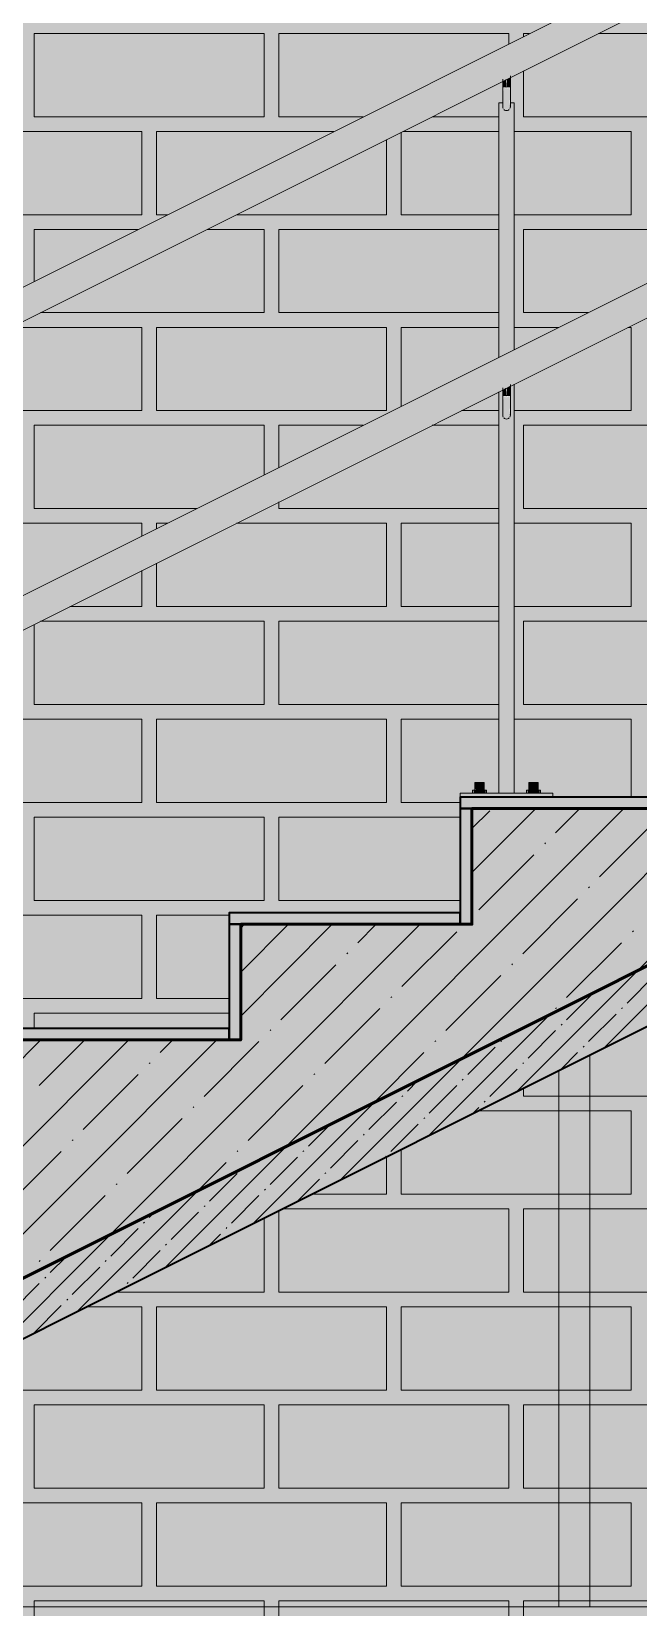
# Model space of a CAD drawing. Header units: millimetres. Extents: x -81576 to 1046824, y -248937 to 691537.
# Drawn here: x -9301 to -7725, y 625838 to 629925 of the extents above; entities that cross this region are included whole.
import ezdxf

# ---------------------------------------------------------------- set-up
doc = ezdxf.new("R2010")
doc.units = ezdxf.units.MM
doc.layers.add('PDF _Геометрия', color=7, linetype='Continuous', true_color=0x1d1d1d)
doc.layers.add('PDF _Сплошная заливка', color=7, linetype='Continuous', true_color=0xffffff)

msp = doc.modelspace()

# ---------------------------------------------------------------- hatches: boundary and pattern name
at = {"layer": 'PDF _Сплошная заливка', "true_color": 0x636466, "transparency": 33554559}
h = msp.add_hatch(color=251, dxfattribs=at)
h.paths.add_polyline_path([(-14198.8, 617839.9), (-46, 617839.9), (-46, 618839.9), (-487.7, 618839.9), (-487.7, 634793.8), (-987.7, 634793.8), (-987.7, 629959.9), (-3957.7, 629959.9), (-3957.7, 629709.9), (-4557.7, 629709.9), (-4557.7, 629409.9), (-5157.7, 629409.9), (-5157.7, 629109.9), (-5757.7, 629109.9), (-5757.7, 628809.9), (-6357.7, 628809.9), (-6357.7, 628509.9), (-6957.7, 628509.9), (-6957.7, 628209.9), (-7557.7, 628209.9), (-7557.7, 627909.9), (-8157.7, 627909.9), (-8157.7, 627609.9), (-8757.7, 627609.9), (-8757.7, 627309.9), (-9357.7, 627309.9), (-9357.7, 627009.9), (-9957.7, 627009.9), (-9957.7, 626709.9), (-10557.7, 626709.9), (-10557.7, 626409.9), (-11157.7, 626409.9), (-11157.7, 626109.9), (-11757.7, 626109.9), (-11757.7, 625579.9), (-18387.7, 625579.9), (-18387.7, 633599.9), (-11037.7, 633599.9), (-11037.7, 634234.5), (-9691.8, 634907.4), (-9784.9, 635093.8), (-9934.9, 634793.8), (-11157.7, 634793.8), (-11157.7, 634509.9), (-11757.7, 634509.9), (-11757.7, 634079.9), (-18387.7, 634079.9), (-18387.7, 634793.8), (-18887.7, 634793.8), (-18887.7, 617839.9), (-18387.7, 617839.9)], flags=0)
h.paths.add_polyline_path([(-9481.2, 618839.9), (-11037.7, 618839.9), (-11037.7, 619074.5), (-4145.8, 622979.9), (-987.7, 622979.9), (-987.7, 618839.9), (-7122.4, 618839.9)], flags=0)
h.paths.add_polyline_path([(-11757.7, 618839.9), (-18387.7, 618839.9), (-18387.7, 625099.9), (-11037.7, 625099.9), (-11037.7, 625834.5), (-3584.2, 629559.9), (-987.7, 629559.9), (-987.7, 623379.9), (-3987.7, 623379.9), (-3987.7, 623429.9), (-4557.7, 623429.9), (-4557.7, 623089.9), (-5157.7, 623089.9), (-5157.7, 622749.9), (-5757.7, 622749.9), (-5757.7, 622409.9), (-6357.7, 622409.9), (-6357.7, 622069.9), (-6957.7, 622069.9), (-6957.7, 621729.9), (-7557.7, 621729.9), (-7557.7, 621389.9), (-8157.7, 621389.9), (-8157.7, 621049.9), (-8757.7, 621049.9), (-8757.7, 620709.9), (-9357.7, 620709.9), (-9357.7, 620369.9), (-9957.7, 620369.9), (-9957.7, 620029.9), (-10557.7, 620029.9), (-10557.7, 619689.9), (-11157.7, 619689.9), (-11157.7, 619349.9), (-11757.7, 619349.9), (-11757.7, 618888.4)], flags=0)
h = msp.add_hatch(color=251, dxfattribs=at)
h.paths.add_polyline_path([(-10812.3, 619039.9), (-3987.7, 619039.9), (-3987.7, 622039.9), (-4487.7, 622039.9), (-4487.7, 622189.9), (-987.7, 622189.9), (-987.7, 622899.9), (-4000.5, 622899.9), (-10751.2, 619074.5)], flags=0)
h.paths.add_polyline_path([(-14247.7, 619039.9), (-11787.7, 619039.9), (-11787.7, 619379.9), (-11197.8, 619379.9), (-11197.8, 621115.6), (-11768, 620792.5), (-11787.7, 620827.3), (-4001.1, 625239.9), (-4260.4, 625239.9), (-4260.4, 625279.9), (-3987.7, 625279.9), (-3987.7, 629203), (-10713.8, 625839.9), (-11026.9, 625839.9), (-11037.7, 625834.5), (-11037.7, 625099.9), (-14247.7, 625099.9), (-14247.7, 620692.2)], flags=0)
h.paths.add_polyline_path([(-10597.8, 619719.9), (-10597.8, 621455.6), (-11157.8, 621138.2), (-11157.8, 619719.9), (-10812.3, 619719.9)], flags=0)
h.paths.add_polyline_path([(-10411.7, 620059.9), (-9997.8, 620059.9), (-9997.8, 621795.6), (-10557.8, 621478.2), (-10557.7, 620059.9)], flags=0)
h.paths.add_polyline_path([(-9481.2, 620399.9), (-9397.8, 620399.9), (-9397.8, 622135.6), (-9957.8, 621818.3), (-9957.7, 620399.9), (-9682.1, 620399.9)], flags=0)
h.paths.add_polyline_path([(-9357.8, 620739.9), (-8797.8, 620739.9), (-8797.8, 622475.6), (-9357.8, 622158.3), (-9357.8, 621049.9)], flags=0)
h.paths.add_polyline_path([(-8288, 621079.9), (-8197.8, 621079.9), (-8197.8, 622815.6), (-8757.8, 622498.3), (-8757.7, 621079.9)], flags=0)
h.paths.add_polyline_path([(-8157.8, 621419.9), (-7597.8, 621419.9), (-7597.8, 623155.7), (-8157.8, 622838.3), (-8157.8, 621729.9)], flags=0)
h.paths.add_polyline_path([(-7407.9, 621759.9), (-6997.8, 621759.9), (-6997.8, 623495.7), (-7557.8, 623178.3), (-7557.7, 621759.9)], flags=0)
h.paths.add_polyline_path([(-6957.7, 622099.9), (-6397.8, 622099.9), (-6397.8, 623835.7), (-6957.8, 623518.4), (-6957.8, 622099.9)], flags=0)
h.paths.add_polyline_path([(-6357.8, 622439.9), (-5797.8, 622439.9), (-5797.8, 624175.7), (-6357.8, 623858.4), (-6357.8, 622667.9)], flags=0)
h.paths.add_polyline_path([(-5197.8, 622779.9), (-5197.8, 624515.7), (-5757.8, 624198.4), (-5757.7, 622779.9)], flags=0)
h.paths.add_polyline_path([(-4597.8, 623119.9), (-4597.8, 624855.8), (-5157.8, 624538.4), (-5157.7, 623119.9), (-4617.7, 623119.9)], flags=0)
h.paths.add_polyline_path([(-4557.7, 623459.9), (-3997.8, 623459.9), (-3997.8, 625195.8), (-4557.8, 624878.4), (-4557.8, 623459.9)], flags=0)
h.paths.add_polyline_path([(-11787.7, 625579.9), (-11757.7, 625579.9), (-11757.7, 625839.9), (-11787.7, 625839.9), (-11787.7, 625599.9)], flags=0)
h.paths.add_polyline_path([(-13747.7, 625839.9), (-12757.7, 625839.9), (-12757.7, 625849.9), (-12723.3, 625849.9), (-12723.3, 625857.9), (-12719.7, 625857.9), (-12718.1, 625877.9), (-12695.7, 625877.9), (-12695, 625857.9), (-12692.1, 625857.9), (-12692.1, 625849.9), (-12657.7, 625849.9), (-12659.2, 626760.5), (-12681.8, 626762.8), (-12693.9, 626770), (-12700.7, 626777.7), (-12705.4, 626787.2), (-12706.7, 626791), (-12706.7, 626807.5), (-12707.5, 626810.6), (-12707.5, 627572.6), (-12707, 627582.5), (-12705.2, 627582.5), (-12704.6, 627585), (-12707.7, 627599.9), (-12703.4, 627617.2), (-12697.6, 627626.1), (-12689.6, 627633.1), (-12682.3, 627636.8), (-12672.5, 627639.3), (-12655.9, 627639.5), (-12621.6, 627639.8), (-12564.4, 627641.5), (-6414.6, 630716.4), (-11786.1, 633402.2), (-11786.1, 633558.6), (-11817.7, 633574.4), (-11817.7, 633599.9), (-14247.7, 633599.9), (-14247.7, 625839.9), (-14168.7, 625839.9)], flags=0)
h.paths.add_polyline_path([(-12429.7, 625839.9), (-11787.7, 625839.9), (-11787.7, 626149.9), (-11753.3, 626149.9), (-11753.3, 626157.9), (-11749.7, 626157.9), (-11748.1, 626177.9), (-11725.7, 626177.9), (-11725, 626157.9), (-11722.1, 626157.9), (-11722.1, 626149.9), (-11687.7, 626149.9), (-11687.7, 627190.4), (-12553.5, 626759.9), (-12617.7, 626759.9), (-12617.7, 625849.9), (-12583.3, 625849.9), (-12583.3, 625857.9), (-12579.7, 625857.9), (-12578.1, 625877.9), (-12555.7, 625877.9), (-12555, 625857.9), (-12552.1, 625857.9), (-12552.1, 625849.9), (-12517.7, 625849.9), (-12517.7, 625839.9)], flags=0)
h.paths.add_polyline_path([(-11547.7, 626139.9), (-11187.7, 626139.9), (-11187.7, 626439.9), (-10587.7, 626439.9), (-10587.7, 626739.9), (-9987.7, 626739.9), (-9987.7, 627049.9), (-9953.3, 627049.9), (-9953.3, 627057.9), (-9949.7, 627057.9), (-9948.1, 627077.9), (-9925.7, 627077.9), (-9925, 627057.9), (-9922.1, 627057.9), (-9922.1, 627049.9), (-9887.7, 627049.9), (-9887.7, 628090.4), (-11647.7, 627210.4), (-11647.7, 626149.9), (-11613.3, 626149.9), (-11613.3, 626157.9), (-11609.7, 626157.9), (-11607.7, 626177.9), (-11585.7, 626177.9), (-11585, 626157.9), (-11582.1, 626157.9), (-11582.1, 626149.9), (-11547.7, 626149.9)], flags=0)
h.paths.add_polyline_path([(-12567.7, 626838.5), (-12566.4, 626840.5), (-11687.7, 627279.9), (-11687.7, 627939.9), (-11675.7, 627941.4), (-11677.5, 627960.8), (-11676.1, 627972.5), (-11676.6, 627979.9), (-11677.3, 627979.9), (-11677.5, 627995.5), (-12553.5, 627559.9), (-12627.8, 627559.9), (-12627.7, 627489.9), (-12617.7, 627489.9), (-12617.7, 626839.8), (-12577.1, 626838.5)], flags=0)
h.paths.add_polyline_path([(-9387.7, 627039.9), (-9387.7, 627339.9), (-8787.7, 627339.9), (-8787.7, 627639.9), (-8187.7, 627639.9), (-8187.7, 627949.9), (-8153.3, 627949.9), (-8153.3, 627957.9), (-8149.7, 627957.9), (-8148.1, 627977.9), (-8125.7, 627977.9), (-8125, 627957.9), (-8122.1, 627957.9), (-8122.1, 627949.9), (-8087.7, 627949.9), (-8087.7, 628990.4), (-9847.7, 628110.4), (-9847.7, 627049.9), (-9813.3, 627049.9), (-9813.3, 627057.9), (-9809.7, 627057.9), (-9808.1, 627077.9), (-9785.7, 627077.9), (-9785, 627057.9), (-9782.1, 627057.9), (-9782.1, 627049.9), (-9747.7, 627049.9), (-9747.7, 627039.9), (-9481.2, 627039.9)], flags=0)
h.paths.add_polyline_path([(-11647.7, 627299.9), (-9887.7, 628179.9), (-9887.7, 628839.9), (-9875.7, 628841.4), (-9877.5, 628860.8), (-9876.1, 628872.5), (-9876.6, 628879.9), (-9877.3, 628879.9), (-9877.5, 628895.5), (-11658, 628005.3), (-11659, 627979.9), (-11660.6, 627979.9), (-11658, 627953.5), (-11657.7, 627939.9), (-11647.7, 627939.9), (-11647.7, 627409.9)], flags=0)
h.paths.add_polyline_path([(-7712.1, 627939.9), (-7587.7, 627939.9), (-7587.7, 628239.9), (-6987.7, 628239.9), (-6987.7, 628539.9), (-6387.7, 628539.9), (-6387.7, 628849.9), (-6353.3, 628849.9), (-6353.3, 628857.9), (-6349.7, 628857.9), (-6348.1, 628877.9), (-6325.7, 628877.9), (-6325, 628857.9), (-6322.1, 628857.9), (-6322.1, 628849.9), (-6287.7, 628849.9), (-6287.7, 629890.4), (-8047.7, 629010.4), (-8047.7, 627949.9), (-8013.3, 627949.9), (-8013.3, 627957.9), (-8009.7, 627957.9), (-8008.1, 627977.9), (-7985.7, 627977.9), (-7985, 627957.9), (-7982.1, 627957.9), (-7982.1, 627949.9), (-7947.7, 627949.9), (-7947.7, 627939.9)], flags=0)
h.paths.add_polyline_path([(-11667.7, 627975.1), (-11665.1, 627979.9), (-11670.7, 627978), (-11670.1, 627977.4)], flags=0)
h.paths.add_polyline_path([(-9847.7, 628199.9), (-8087.7, 629079.9), (-8087.7, 629739.9), (-8075.7, 629741.4), (-8077.5, 629760.8), (-8076.1, 629772.5), (-8076.6, 629779.9), (-8077.3, 629779.9), (-8077.5, 629795.5), (-9858, 628905.3), (-9859, 628879.9), (-9860.6, 628879.9), (-9858, 628853.5), (-9857.7, 628839.9), (-9847.7, 628839.9), (-9847.7, 628235.1)], flags=0)
h.paths.add_polyline_path([(-5787.7, 628839.9), (-5787.7, 629139.9), (-5187.7, 629139.9), (-5187.7, 629439.9), (-4587.7, 629439.9), (-4587.7, 629749.9), (-4553.3, 629749.9), (-4553.3, 629757.9), (-4549.7, 629757.9), (-4548.1, 629777.9), (-4540.8, 629779.5), (-5525.2, 630271.7), (-6247.7, 629910.4), (-6247.7, 628849.9), (-6213.3, 628849.9), (-6213.3, 628857.9), (-6209.7, 628857.9), (-6208.1, 628877.9), (-6185.7, 628877.9), (-6185, 628857.9), (-6182.1, 628857.9), (-6182.1, 628849.9), (-6147.7, 628849.9), (-6147.7, 628839.9), (-5943, 628839.9)], flags=0)
h.paths.add_polyline_path([(-9867.7, 628875.1), (-9865.1, 628879.9), (-9872.7, 628879.9), (-9870.1, 628877.4)], flags=0)
h.paths.add_polyline_path([(-8047.7, 629099.9), (-6287.7, 629979.9), (-6287.7, 630639.9), (-6275.8, 630642), (-6277.5, 630647.9), (-6325.2, 630671.7), (-8058, 629805.3), (-8059, 629779.9), (-8060.6, 629779.9), (-8058, 629753.5), (-8057.7, 629739.9), (-8047.7, 629739.9), (-8047.7, 629610.5)], flags=0)
h.paths.add_polyline_path([(-4321.3, 629739.9), (-4226.1, 629739.9), (-4226.1, 629788.2), (-4386.1, 629868), (-4385, 629757.9), (-4382.1, 629757.9), (-4382.1, 629749.9), (-4347.7, 629748), (-4347.7, 629739.9)], flags=0)
h.paths.add_polyline_path([(-4522.1, 629749.9), (-4487.7, 629749.9), (-4487.7, 629753), (-4525.7, 629772), (-4525, 629757.9), (-4522.1, 629757.9)], flags=0)
h.paths.add_polyline_path([(-4426.1, 629766.9), (-4426.1, 629888), (-4447.7, 629898.7), (-4447.7, 629777.7)], flags=0)
h.paths.add_polyline_path([(-8067.7, 629775.1), (-8065.1, 629779.9), (-8072.7, 629779.9), (-8070.1, 629777.4)], flags=0)
h.paths.add_polyline_path([(-4487.7, 629797.7), (-4487.7, 629918.7), (-4586.1, 629967.8), (-4586.1, 629846.9), (-4528.2, 629818)], flags=0)
h.paths.add_polyline_path([(-4626.1, 629866.9), (-4626.1, 629987.7), (-4786.1, 630067.5), (-4786.1, 629946.9), (-4663.4, 629885.6)], flags=0)
h.paths.add_polyline_path([(-4826.1, 629966.9), (-4826.1, 630087.5), (-4986.1, 630167.3), (-4986.1, 630046.9)], flags=0)
h.paths.add_polyline_path([(-6247.7, 629999.9), (-5614.6, 630316.4), (-6247.7, 630633), (-6247.7, 630023.1)], flags=0)
h.paths.add_polyline_path([(-5026.1, 630066.9), (-5026.1, 630187.2), (-5186.1, 630267), (-5186.1, 630146.9), (-5128.2, 630118)], flags=0)
h.paths.add_polyline_path([(-5226.1, 630166.9), (-5226.1, 630287), (-5360.5, 630354), (-5386.1, 630341.2), (-5386.1, 630246.9), (-5353.3, 630230.5)], flags=0)
h.paths.add_polyline_path([(-5426.1, 630266.9), (-5427, 630320.8), (-5480.5, 630294.1)], flags=0)
h.paths.add_polyline_path([(-5569.9, 630338.8), (-5450.1, 630398.7), (-5586.1, 630466.5), (-5586.1, 630346.9)], flags=0)
h.paths.add_polyline_path([(-5626.1, 630366.9), (-5626.1, 630486.5), (-5786.1, 630566.3), (-5786.1, 630446.9), (-5648.1, 630377.9)], flags=0)
h.paths.add_polyline_path([(-5826.1, 630466.9), (-5826.1, 630586.2), (-5986.1, 630666), (-5986.1, 630546.9), (-5943, 630525.3)], flags=0)
h.paths.add_polyline_path([(-6026.1, 630566.9), (-6026.1, 630686), (-6038.6, 630692.2), (-6186.1, 630692.2), (-6186.1, 630646.9)], flags=0)
h.paths.add_polyline_path([(-6226.1, 630666.9), (-6226.1, 630721.2), (-6258, 630705.3), (-6258, 630682.8), (-6237.9, 630672.8)], flags=0)
h.paths.add_polyline_path([(-6277.3, 630692.5), (-6277.3, 630695.6), (-6280.5, 630694.1)], flags=0)
h.paths.add_polyline_path([(-6369.9, 630738.8), (-6251.1, 630798.2), (-6386.1, 630865.5), (-6385.3, 630746.5)], flags=0)
h.paths.add_polyline_path([(-6426.1, 630766.9), (-6426.1, 630885.4), (-6586.1, 630965.2), (-6586.1, 630846.9), (-6532.7, 630820.2)], flags=0)
h.paths.add_polyline_path([(-6626.1, 630866.9), (-6626.1, 630985.2), (-6786.1, 631065), (-6786.1, 630946.9)], flags=0)
h.paths.add_polyline_path([(-6826.1, 630966.9), (-6826.1, 631084.9), (-6986.1, 631164.7), (-6986.1, 631046.9), (-6928.2, 631018)], flags=0)
h.paths.add_polyline_path([(-7026.1, 631066.9), (-7026.1, 631184.7), (-7186.1, 631264.5), (-7186.1, 631146.9), (-7122.4, 631115)], flags=0)
h.paths.add_polyline_path([(-7226.1, 631166.9), (-7226.1, 631284.4), (-7386.1, 631364.2), (-7386.1, 631246.9)], flags=0)
h.paths.add_polyline_path([(-7426.1, 631266.9), (-7426.1, 631384.2), (-7586.1, 631464), (-7586.1, 631346.9), (-7563.1, 631335.4)], flags=0)
h.paths.add_polyline_path([(-7626.1, 631366.9), (-7626.1, 631483.9), (-7786.1, 631563.7), (-7786.1, 631446.9), (-7712.1, 631409.9)], flags=0)
h.paths.add_polyline_path([(-7826.1, 631466.9), (-7826.1, 631583.7), (-7843.2, 631592.2), (-7986.1, 631592.2), (-7986.1, 631546.9), (-7964.3, 631536)], flags=0)
h.paths.add_polyline_path([(-8026.1, 631566.9), (-8026.1, 631683.4), (-8186.1, 631763.2), (-8186.1, 631646.9), (-8076.7, 631592.2)], flags=0)
h.paths.add_polyline_path([(-8226.1, 631666.9), (-8226.1, 631783.2), (-8386.1, 631863), (-8386.1, 631746.9), (-8301.8, 631704.7)], flags=0)
h.paths.add_polyline_path([(-8426.1, 631766.9), (-8426.1, 631882.9), (-8586.1, 631962.7), (-8586.1, 631846.9)], flags=0)
h.paths.add_polyline_path([(-8626.1, 631866.9), (-8626.1, 631982.6), (-8786.1, 632062.4), (-8786.1, 631946.9), (-8728.2, 631918)], flags=0)
h.paths.add_polyline_path([(-8826.1, 631966.9), (-8826.1, 632082.4), (-8986.1, 632162.2), (-8986.1, 632046.9)], flags=0)
h.paths.add_polyline_path([(-9026.1, 632066.9), (-9026.1, 632182.1), (-9186.1, 632261.9), (-9186.1, 632146.9)], flags=0)
h.paths.add_polyline_path([(-9226.1, 632166.9), (-9226.1, 632281.9), (-9386.1, 632361.7), (-9386.1, 632246.9), (-9363.1, 632235.4)], flags=0)
h.paths.add_polyline_path([(-9426.1, 632266.9), (-9426.1, 632381.6), (-9586.1, 632461.4), (-9586.1, 632346.9), (-9481.2, 632294.4)], flags=0)
h.paths.add_polyline_path([(-9626.1, 632366.9), (-9626.1, 632481.4), (-9647.8, 632492.2), (-9786.1, 632492.2), (-9786.1, 632446.9), (-9776.1, 632441.9)], flags=0)
h.paths.add_polyline_path([(-9826.1, 632466.9), (-9826.1, 632581.1), (-9986.1, 632660.9), (-9986.1, 632546.9), (-9876.7, 632492.2)], flags=0)
h.paths.add_polyline_path([(-10026.1, 632566.9), (-10026.1, 632680.9), (-10186.1, 632760.7), (-10186.1, 632646.9), (-10070.9, 632589.3)], flags=0)
h.paths.add_polyline_path([(-10226.1, 632666.9), (-10226.1, 632780.6), (-10386.1, 632860.4), (-10386.1, 632746.9)], flags=0)
h.paths.add_polyline_path([(-10426.1, 632766.9), (-10426.1, 632880.4), (-10586.1, 632960.1), (-10585.4, 632846.5), (-10528.2, 632818)], flags=0)
h.paths.add_polyline_path([(-10626.1, 632866.9), (-10626.1, 632980.1), (-10786.1, 633059.9), (-10786.1, 632946.9), (-10660.6, 632884.1)], flags=0)
h.paths.add_polyline_path([(-10826.1, 632966.9), (-10826.1, 633079.8), (-10986.1, 633159.6), (-10986.1, 633046.9)], flags=0)
h.paths.add_polyline_path([(-11026.1, 633066.9), (-11026.1, 633179.6), (-11186.1, 633259.4), (-11186.1, 633146.9), (-11163.1, 633135.4)], flags=0)
h.paths.add_polyline_path([(-11226.1, 633166.9), (-11226.1, 633279.3), (-11386.1, 633359.1), (-11386.1, 633246.9), (-11250.3, 633179)], flags=0)
h.paths.add_polyline_path([(-11426.1, 633266.9), (-11426.1, 633379.1), (-11586.1, 633458.9), (-11586.1, 633346.9)], flags=0)
h.paths.add_polyline_path([(-11626.1, 633366.9), (-11626.1, 633472.2), (-11746.1, 633472.2), (-11746.1, 633426.9)], flags=0)
for points in [[(-12548.8, 627559.9), (-3949, 631860.9), (-3967.7, 631939.9), (-12567.4, 627638.5), (-12549.1, 627561.3)], [(-12548.8, 626759.9), (-3949, 631060.9), (-3967.7, 631139.9), (-12567.4, 626838.5), (-12549.1, 626761.3)], [(-8058, 629779.9), (-8059, 629805.4), (-8067.7, 629801), (-8067.7, 629779.9), (-8058.8, 629779.9)], [(-8067.7, 629722.4), (-8067.7, 629775.1), (-8074.8, 629779.9), (-8077.4, 629753.5), (-8076.9, 629733.4), (-8076.6, 629726.4), (-8074.6, 629722.8), (-8071.6, 629722.7)], [(-8067.7, 629722.4), (-8060.6, 629722.8), (-8057.9, 629730.9), (-8057.9, 629739.9), (-8059.1, 629738.8), (-8060, 629739.9), (-8057.9, 629758.9), (-8059, 629771), (-8062.7, 629779.9), (-8067.7, 629775.1), (-8067.7, 629725)], [(-10807.7, 625839.9), (-10713.8, 625839.9), (-3957.7, 629218), (-3957.7, 629374.5), (-11026.9, 625839.9)], [(-8077.3, 628979.9), (-8067.7, 628979.9), (-8069.5, 629000.9), (-8077.3, 628995.6), (-8077.3, 628991.6)], [(-8058, 628979.9), (-8059, 629005.4), (-8067.7, 629001), (-8067.7, 628979.9), (-8058.8, 628979.9)], [(-8067.7, 628922.5), (-8067.7, 628975.1), (-8074.8, 628979.9), (-8077.4, 628953.5), (-8076.9, 628933.4), (-8076.6, 628926.4), (-8074.2, 628922.8)], [(-8067.7, 628922.5), (-8060.6, 628922.8), (-8057.9, 628930.9), (-8057.9, 628939.7), (-8059.1, 628938.8), (-8060, 628939.9), (-8057.9, 628958.9), (-8059, 628971), (-8062.7, 628979.9), (-8067.7, 628975.1), (-8067.7, 628922.8)], [(-8131.7, 627957.9), (-8125.7, 627957.9), (-8127.3, 627977.9), (-8149.7, 627977.9), (-8148.1, 627957.9), (-8131.9, 627957.9)], [(-7991.7, 627957.9), (-7985.7, 627957.9), (-7987.3, 627977.9), (-8009.7, 627977.9), (-8008.1, 627957.9), (-7991.9, 627957.9)], [(-8081.7, 627939.9), (-7947.7, 627939.9), (-7947.7, 627949.9), (-8187.7, 627949.9), (-8187.7, 627939.9), (-8087.7, 627939.9)], [(-8047.7, 627909.9), (-7587.7, 627909.9), (-7587.7, 627939.9), (-8187.7, 627939.9), (-8187.7, 627909.9), (-8053.7, 627909.9)], [(-8138.1, 627949.9), (-8122.1, 627949.9), (-8122.1, 627957.9), (-8153.3, 627957.9), (-8153.3, 627949.9), (-8140.8, 627949.9)], [(-8000.8, 627949.9), (-7982.1, 627949.9), (-7982.1, 627957.9), (-8013.3, 627957.9), (-8013.3, 627949.9), (-8001.1, 627949.9)], [(-8187.7, 627609.9), (-8157.7, 627609.9), (-8157.7, 627909.9), (-8187.7, 627909.9), (-8187.7, 627648.1)], [(-8279.7, 627609.9), (-8187.7, 627609.9), (-8187.7, 627639.9), (-8787.7, 627639.9), (-8787.7, 627609.9), (-8301.8, 627609.9)], [(-8787.7, 627309.9), (-8787.7, 627339.9), (-9387.7, 627339.9), (-9387.7, 627309.9), (-9001.6, 627309.9)]]:
    msp.add_hatch(color=251, dxfattribs=at).paths.add_polyline_path(points)
h = msp.add_hatch(color=251, dxfattribs=at)
h.paths.add_polyline_path([(-8047.7, 627949.9), (-8048.8, 629009.9), (-8058, 629005.3), (-8059, 628979.9), (-8060.6, 628979.9), (-8058, 628953.5), (-8058.4, 628933.4), (-8058.8, 628926.4), (-8061.2, 628922.8), (-8074.8, 628922.8), (-8077.5, 628930.9), (-8077.5, 628939.7), (-8076.2, 628938.8), (-8075.7, 628941.4), (-8077.5, 628960.8), (-8076.1, 628972.5), (-8076.6, 628979.9), (-8077.3, 628979.9), (-8077.3, 628995.6), (-8087.7, 628990.4), (-8087.7, 627949.9), (-8080.7, 627949.9)], flags=0)
h.paths.add_polyline_path([(-8067.7, 628975.1), (-8065.1, 628979.9), (-8072.7, 628979.9), (-8070.1, 628977.4)], flags=0)
h.paths.add_polyline_path([(-8087.7, 629079.9), (-8047.7, 629099.9), (-8047.7, 629739.9), (-8057.9, 629739.7), (-8060.8, 629722.8), (-8074.8, 629722.8), (-8077.5, 629730.9), (-8077.5, 629739.9), (-8087.7, 629739.9), (-8087.7, 629610.5)], flags=0)

# ---------------------------------------------------------------- linework, layer by layer
at = {"layer": 'PDF _Геометрия', "color": 7, "lineweight": 9}
for points in [[(-3967.7, 631939.9), (-12567.7, 627639.9)], [(-12548.8, 627559.9), (-3948.8, 631859.9)], [(-3967.7, 631139.9), (-12567.7, 626839.9)], [(-12548.8, 626759.9), (-3948.8, 631059.9)], [(-8077.7, 629801.2), (-8077.7, 629779.9), (-8077.7, 629777.9), (-8077.7, 629775.9), (-8077.7, 629773.9), (-8077.7, 629771.9), (-8077.7, 629770), (-8077.7, 629768), (-8077.7, 629766.1), (-8077.7, 629764.2), (-8077.7, 629762.3), (-8077.7, 629760.4), (-8077.7, 629758.6), (-8077.7, 629756.8), (-8077.7, 629755), (-8077.7, 629753.3), (-8077.7, 629751.7), (-8077.7, 629750), (-8077.7, 629748.5), (-8077.7, 629746.9), (-8077.7, 629745.4), (-8077.7, 629744), (-8077.7, 629742.7), (-8077.7, 629741.4), (-8077.7, 629740.1), (-8077.7, 629738.9), (-8077.7, 629737.8), (-8077.7, 629736.8), (-8077.7, 629735.8), (-8077.7, 629734.9), (-8077.7, 629734.1), (-8077.7, 629733.3), (-8077.7, 629732.6), (-8077.7, 629732), (-8077.7, 629731.5), (-8077.7, 629731), (-8077.7, 629730.6), (-8077.7, 629730.3), (-8077.7, 629730.1), (-8077.7, 629730), (-8077.7, 629729.9)], [(-8057.7, 629729.9), (-8057.7, 629729.9), (-8057.7, 629730.1), (-8057.7, 629730.2), (-8057.7, 629730.5), (-8057.7, 629730.9), (-8057.7, 629731.3), (-8057.7, 629731.8), (-8057.7, 629732.4), (-8057.7, 629733.1), (-8057.7, 629733.8), (-8057.7, 629734.7), (-8057.7, 629735.5), (-8057.7, 629736.5), (-8057.7, 629737.5), (-8057.7, 629738.6), (-8057.7, 629739.8), (-8057.7, 629741), (-8057.7, 629742.3), (-8057.7, 629743.6), (-8057.7, 629745.1), (-8057.7, 629746.5), (-8057.7, 629748), (-8057.7, 629749.6), (-8057.7, 629751.2), (-8057.7, 629752.9), (-8057.7, 629754.6), (-8057.7, 629756.3), (-8057.7, 629758.1), (-8057.7, 629759.9), (-8057.7, 629761.8), (-8057.7, 629763.7), (-8057.7, 629765.6), (-8057.7, 629767.5), (-8057.7, 629769.4), (-8057.7, 629771.4), (-8057.7, 629773.4), (-8057.7, 629775.4), (-8057.7, 629777.4), (-8057.7, 629779.4), (-8057.7, 629779.9), (-8057.7, 629809.9)], [(-8076.3, 629724.9), (-8077.3, 629727.3), (-8077.7, 629729.9), (-8077.3, 629732.5)], [(-8060.6, 629722.8), (-8062.7, 629721.2), (-8065.1, 629720.2), (-8067.7, 629719.9), (-8070.3, 629720.2), (-8072.7, 629721.2), (-8074.8, 629722.8)], [(-8058, 629732.5), (-8057.7, 629729.9), (-8058, 629727.3), (-8059, 629724.9)], [(-8057.9, 629739.9), (-8047.7, 629739.9), (-8057.9, 629739.9)], [(-8057.9, 629739.9), (-8053.7, 629739.9), (-8057.9, 629739.9)], [(-8047.7, 627949.9), (-8047.7, 629010.4), (-8047.7, 627949.9), (-8087.7, 627949.9), (-8087.7, 628990.4), (-8087.7, 627949.9)], [(-8077.7, 629001.2), (-8077.7, 628979.9), (-8077.7, 628977.9), (-8077.7, 628975.9), (-8077.7, 628973.9), (-8077.7, 628971.9), (-8077.7, 628970), (-8077.7, 628968), (-8077.7, 628966.1), (-8077.7, 628964.2), (-8077.7, 628962.3), (-8077.7, 628960.4), (-8077.7, 628958.6), (-8077.7, 628956.8), (-8077.7, 628955), (-8077.7, 628953.3), (-8077.7, 628951.7), (-8077.7, 628950), (-8077.7, 628948.5), (-8077.7, 628946.9), (-8077.7, 628945.4), (-8077.7, 628944), (-8077.7, 628942.7), (-8077.7, 628941.4), (-8077.7, 628940.1), (-8077.7, 628938.9), (-8077.7, 628937.8), (-8077.7, 628936.8), (-8077.7, 628935.8), (-8077.7, 628934.9), (-8077.7, 628934.1), (-8077.7, 628933.3), (-8077.7, 628932.6), (-8077.7, 628932), (-8077.7, 628931.5), (-8077.7, 628931), (-8077.7, 628930.6), (-8077.7, 628930.3), (-8077.7, 628930.1), (-8077.7, 628930), (-8077.7, 628929.9)], [(-8057.7, 628929.9), (-8057.7, 628929.9), (-8057.7, 628930.1), (-8057.7, 628930.3), (-8057.7, 628930.5), (-8057.7, 628930.9), (-8057.7, 628931.3), (-8057.7, 628931.8), (-8057.7, 628932.4), (-8057.7, 628933.1), (-8057.7, 628933.8), (-8057.7, 628934.7), (-8057.7, 628935.5), (-8057.7, 628936.5), (-8057.7, 628937.5), (-8057.7, 628938.6), (-8057.7, 628939.8), (-8057.7, 628941), (-8057.7, 628942.3), (-8057.7, 628943.6), (-8057.7, 628945.1), (-8057.7, 628946.5), (-8057.7, 628948), (-8057.7, 628949.6), (-8057.7, 628951.2), (-8057.7, 628952.9), (-8057.7, 628954.6), (-8057.7, 628956.3), (-8057.7, 628958.1), (-8057.7, 628959.9), (-8057.7, 628961.8), (-8057.7, 628963.6), (-8057.7, 628965.6), (-8057.7, 628967.5), (-8057.7, 628969.4), (-8057.7, 628971.4), (-8057.7, 628973.4), (-8057.7, 628975.4), (-8057.7, 628977.4), (-8057.7, 628979.4), (-8057.7, 628979.9), (-8057.7, 629009.9)], [(-8076.3, 628924.9), (-8077.3, 628927.3), (-8077.7, 628929.9), (-8077.3, 628932.5)], [(-8060.7, 628922.8), (-8062.7, 628921.2), (-8065.1, 628920.2), (-8067.7, 628919.9), (-8070.3, 628920.2), (-8072.7, 628921.2), (-8074.7, 628922.8)], [(-8058, 628932.5), (-8057.7, 628929.9), (-8058, 628927.3), (-8059, 628924.9)], [(-8125.7, 627957.9), (-8125.7, 627977.9), (-8126.1, 627977.9), (-8127.3, 627977.9), (-8129.2, 627977.9), (-8131.7, 627977.9), (-8134.6, 627977.9), (-8137.7, 627977.9), (-8140.8, 627977.9), (-8143.7, 627977.9), (-8146.2, 627977.9), (-8148.1, 627977.9), (-8149.3, 627977.9), (-8149.7, 627977.9), (-8149.7, 627957.9)], [(-8129.2, 627977.9), (-8131.7, 627977.9), (-8134.6, 627977.9), (-8137.7, 627977.9), (-8140.8, 627977.9), (-8143.7, 627977.9), (-8146.2, 627977.9)], [(-7985.7, 627957.9), (-7985.7, 627977.9), (-7986.1, 627977.9), (-7987.3, 627977.9), (-7989.2, 627977.9), (-7991.7, 627977.9), (-7994.6, 627977.9), (-7997.7, 627977.9), (-8000.8, 627977.9), (-8003.7, 627977.9), (-8006.2, 627977.9), (-8008.1, 627977.9), (-8009.3, 627977.9), (-8009.7, 627977.9), (-8009.7, 627957.9)], [(-7989.2, 627977.9), (-7991.7, 627977.9), (-7994.6, 627977.9), (-7997.7, 627977.9), (-8000.8, 627977.9), (-8003.7, 627977.9), (-8006.2, 627977.9)], [(-8154.4, 627949.9), (-8187.7, 627949.9), (-7947.7, 627949.9), (-7982.1, 627949.9), (-7985, 627949.9), (-7988.7, 627949.9), (-7993, 627949.9), (-7997.7, 627949.9), (-8002.3, 627949.9), (-8006.7, 627949.9)], [(-8187.7, 627939.9), (-8187.7, 627949.9), (-8187.7, 627939.9)], [(-8187.7, 627939.9), (-7947.7, 627939.9)], [(-8155.7, 627957.9), (-8155.7, 627949.9)], [(-8150.4, 627957.9), (-8153.3, 627957.9), (-8155.1, 627957.9), (-8155.7, 627957.9), (-8155.1, 627957.9), (-8153.3, 627957.9), (-8150.4, 627957.9), (-8146.7, 627957.9), (-8142.3, 627957.9), (-8137.7, 627957.9), (-8133, 627957.9), (-8128.7, 627957.9), (-8125, 627957.9), (-8122.1, 627957.9), (-8120.3, 627957.9), (-8119.7, 627957.9)], [(-8122.1, 627949.9), (-8125, 627949.9), (-8128.7, 627949.9), (-8133, 627949.9), (-8137.7, 627949.9), (-8142.3, 627949.9), (-8146.7, 627949.9), (-8150.4, 627949.9), (-8153.3, 627949.9)], [(-8119.7, 627949.9), (-8119.7, 627957.9), (-8120.3, 627957.9), (-8122.1, 627957.9), (-8125, 627957.9)], [(-8015.7, 627957.9), (-8015.7, 627949.9)], [(-8010.4, 627957.9), (-8013.3, 627957.9), (-8015.1, 627957.9), (-8015.7, 627957.9), (-8015.1, 627957.9), (-8013.3, 627957.9), (-8010.4, 627957.9), (-8006.7, 627957.9), (-8002.3, 627957.9), (-7997.7, 627957.9), (-7993, 627957.9), (-7988.7, 627957.9), (-7985, 627957.9), (-7982.1, 627957.9), (-7980.3, 627957.9), (-7979.7, 627957.9)], [(-8007, 627949.9), (-8010.4, 627949.9), (-8013.3, 627949.9)], [(-7979.7, 627949.9), (-7979.7, 627957.9), (-7980.3, 627957.9), (-7982.1, 627957.9), (-7985, 627957.9)], [(-7947.7, 627939.9), (-7947.7, 627949.9), (-7947.7, 627939.9)], [(-7851.7, 625839.9), (-7851.7, 627271), (-7851.7, 625839.9)], [(-7851.7, 625839.9), (-7851.7, 627271), (-7851.7, 625839.9)], [(-11026.9, 625839.9), (-7587.7, 625839.9), (-7851.7, 625839.9), (-7931.7, 625839.9), (-7931.7, 627231), (-7931.7, 625839.9), (-10713.8, 625839.9)]]:
    msp.add_lwpolyline(points, dxfattribs=at)
at = {"layer": 'PDF _Геометрия', "color": 9, "lineweight": 9, "true_color": 0xcacaca}
for points in [[(-8696.6, 629919.8), (-9293.5, 629919.8), (-9293.5, 629703.9), (-8696.6, 629703.9)], [(-9014.1, 629665.8), (-9611, 629665.8), (-9611, 629449.9), (-9014.1, 629449.9)], [(-8379.1, 629157.8), (-8976, 629157.8), (-8976, 628941.9), (-8379.1, 628941.9)], [(-7426.6, 628903.8), (-8023.5, 628903.8), (-8023.5, 628687.9), (-7426.6, 628687.9)], [(-9014.1, 628141.8), (-9611, 628141.8), (-9611, 627925.9), (-9014.1, 627925.9)], [(-8379.1, 628141.8), (-8976, 628141.8), (-8976, 627925.9), (-8379.1, 627925.9)], [(-8696.6, 627887.8), (-9293.5, 627887.8), (-9293.5, 627671.9), (-8696.6, 627671.9)], [(-9014.1, 627633.8), (-9611, 627633.8), (-9611, 627417.9), (-9014.1, 627417.9)], [(-7426.6, 626871.8), (-8023.5, 626871.8), (-8023.5, 626655.9), (-7426.6, 626655.9)], [(-8379.1, 626617.8), (-8976, 626617.8), (-8976, 626401.9), (-8379.1, 626401.9)], [(-7744.1, 626617.8), (-8341, 626617.8), (-8341, 626401.9), (-7744.1, 626401.9)], [(-8696.6, 626363.8), (-9293.5, 626363.8), (-9293.5, 626147.9), (-8696.6, 626147.9)], [(-8061.6, 626363.8), (-8658.5, 626363.8), (-8658.5, 626147.9), (-8061.6, 626147.9)], [(-7426.6, 626363.8), (-8023.5, 626363.8), (-8023.5, 626147.9), (-7426.6, 626147.9)], [(-9014.1, 626109.8), (-9611, 626109.8), (-9611, 625893.9), (-9014.1, 625893.9)], [(-8379.1, 626109.8), (-8976, 626109.8), (-8976, 625893.9), (-8379.1, 625893.9)], [(-7744.1, 626109.8), (-8341, 626109.8), (-8341, 625893.9), (-7744.1, 625893.9)], [(-8696.6, 625855.8), (-9293.5, 625855.8), (-9293.5, 625639.9), (-8696.6, 625639.9)], [(-8061.6, 625855.8), (-8658.5, 625855.8), (-8658.5, 625639.9), (-8061.6, 625639.9)], [(-7426.6, 625855.8), (-8023.5, 625855.8), (-8023.5, 625639.9), (-7426.6, 625639.9)]]:
    msp.add_lwpolyline(points, close=True, dxfattribs=at)
for points in [[(-8061.6, 629893), (-8061.6, 629919.8), (-8658.5, 629919.8), (-8658.5, 629703.9), (-8439.7, 629703.9)], [(-8023.5, 629822.6), (-8023.5, 629703.9), (-7426.6, 629703.9), (-7426.6, 629919.8), (-7829, 629919.8)], [(-8023.5, 629912), (-8023.5, 629919.8), (-8007.9, 629919.8)], [(-8260.8, 629703.9), (-8087.7, 629703.9)], [(-8515.9, 629665.8), (-8976, 629665.8), (-8976, 629449.9), (-8947.7, 629449.9)], [(-8768.8, 629449.9), (-8379.1, 629449.9), (-8379.1, 629644.8)], [(-8341, 629663.8), (-8341, 629449.9), (-8087.7, 629449.9)], [(-8337, 629665.8), (-8087.7, 629665.8)], [(-8047.7, 629449.9), (-7744.1, 629449.9), (-7744.1, 629665.8), (-8047.7, 629665.8)], [(-9293.5, 629277), (-9293.5, 629411.8), (-9023.9, 629411.8)], [(-9276.8, 629195.9), (-8696.6, 629195.9), (-8696.6, 629411.8), (-8845, 629411.8)], [(-8087.7, 629411.8), (-8658.5, 629411.8), (-8658.5, 629195.9), (-8087.7, 629195.9)], [(-7426.6, 629411.8), (-8023.5, 629411.8), (-8023.5, 629195.9), (-7855.7, 629195.9)], [(-9611, 629029.2), (-9611, 628941.9), (-9014.1, 628941.9), (-9014.1, 629157.8), (-9353, 629157.8)], [(-8341, 628953.3), (-8341, 629157.8), (-8087.7, 629157.8)], [(-8047.7, 628941.9), (-7744.1, 628941.9), (-7744.1, 629157.8), (-7753, 629157.8)], [(-8047.7, 629157.8), (-7933.2, 629157.8)], [(-8184.8, 628941.9), (-8087.7, 628941.9)], [(-8696.6, 628775.5), (-8696.6, 628903.8), (-9293.5, 628903.8), (-9293.5, 628687.9), (-8871.7, 628687.9)], [(-8658.5, 628794.5), (-8658.5, 628903.8), (-8439.9, 628903.8)], [(-8261, 628903.8), (-8087.7, 628903.8)], [(-8658.5, 628705.1), (-8658.5, 628687.9), (-8087.7, 628687.9)], [(-9014.1, 628616.7), (-9014.1, 628649.8), (-9611, 628649.8), (-9611, 628433.9), (-9379.7, 628433.9)], [(-8976, 628546.3), (-8976, 628433.9), (-8379.1, 628433.9), (-8379.1, 628649.8), (-8769, 628649.8)], [(-8976, 628635.8), (-8976, 628649.8), (-8947.9, 628649.8)], [(-8087.7, 628649.8), (-8341, 628649.8), (-8341, 628433.9), (-8087.7, 628433.9)], [(-8047.7, 628433.9), (-7744.1, 628433.9), (-7744.1, 628649.8), (-8047.7, 628649.8)], [(-9200.8, 628433.9), (-9014.1, 628433.9), (-9014.1, 628527.3)], [(-9293.5, 628387.6), (-9293.5, 628179.9), (-8696.6, 628179.9), (-8696.6, 628395.8), (-9277, 628395.8)], [(-8087.7, 628395.8), (-8658.5, 628395.8), (-8658.5, 628179.9), (-8087.7, 628179.9)], [(-7426.6, 628239.9), (-7426.6, 628395.8), (-8023.5, 628395.8), (-8023.5, 628179.9), (-7587.7, 628179.9)], [(-8087.7, 628141.8), (-8341, 628141.8), (-8341, 627925.9), (-8187.7, 627925.9)], [(-8047.7, 628141.8), (-7744.1, 628141.8), (-7744.1, 627939.9)], [(-8187.7, 627887.8), (-8658.5, 627887.8), (-8658.5, 627671.9), (-8187.7, 627671.9)], [(-8787.7, 627633.8), (-8976, 627633.8), (-8976, 627417.9), (-8787.7, 627417.9)], [(-9293.5, 627339.9), (-9293.5, 627379.8), (-8787.7, 627379.8)], [(-8023.5, 627185.1), (-8023.5, 627163.9), (-7426.6, 627163.9), (-7426.6, 627379.8), (-7634, 627379.8)], [(-8065.8, 627163.9), (-8061.6, 627163.9), (-8061.6, 627166)], [(-8341, 627026.3), (-8341, 626909.9), (-7744.1, 626909.9), (-7744.1, 627125.8), (-8142, 627125.8)], [(-8573.8, 626909.9), (-8379.1, 626909.9), (-8379.1, 627007.3)], [(-8658.5, 626867.6), (-8658.5, 626655.9), (-8061.6, 626655.9), (-8061.6, 626871.8), (-8650, 626871.8)], [(-9081.8, 626655.9), (-8696.6, 626655.9), (-8696.6, 626848.5)], [(-9589.8, 626401.9), (-9014.1, 626401.9), (-9014.1, 626617.8), (-9158, 626617.8)]]:
    msp.add_lwpolyline(points, dxfattribs=at)
at = {"layer": 'PDF _Геометрия', "color": 7, "lineweight": 9}
for points in [[(-8087.7, 629739.9), (-8077.5, 629739.9)], [(-8087.7, 629079.9), (-8087.7, 629739.9)], [(-8081.7, 629739.9), (-8077.5, 629739.9)], [(-8047.7, 629099.9), (-8047.7, 629739.9)], [(-7931.7, 625839.9), (-7931.7, 627231)]]:
    msp.add_lwpolyline(points, close=True, dxfattribs=at)
at = {"layer": 'PDF _Геометрия', "color": 7, "lineweight": 53}
for points in [[(-11037.7, 625834.5), (-3586.9, 629559.9), (-987.7, 629559.9), (-987.7, 623379.9)], [(-5157.7, 629109.9), (-5757.7, 629109.9), (-5757.7, 628809.9), (-6357.7, 628809.9), (-6357.7, 628509.9), (-6957.7, 628509.9), (-6957.7, 628209.9), (-7557.7, 628209.9), (-7557.7, 627909.9), (-8157.7, 627909.9), (-8157.7, 627609.9), (-8757.7, 627609.9), (-8757.7, 627309.9), (-9357.7, 627309.9), (-9357.7, 627009.9), (-9957.7, 627009.9), (-9957.7, 626709.9), (-10557.7, 626709.9), (-10557.7, 626409.9), (-11157.7, 626409.9), (-11157.7, 626109.9), (-11757.7, 626109.9), (-11757.7, 625579.9)]]:
    msp.add_lwpolyline(points, dxfattribs=at)
at = {"layer": 'PDF _Геометрия', "color": 7, "lineweight": 35}
for points in [[(-11026.9, 625839.9), (-10713.8, 625839.9), (-3957.7, 629218), (-3433.8, 629479.9), (-987.7, 629479.9), (-987.7, 629559.9)], [(-5157.7, 629109.9), (-5757.7, 629109.9), (-5757.7, 628809.9), (-6357.7, 628809.9), (-6357.7, 628510.2), (-6357.7, 628809.9), (-6387.7, 628809.9), (-6387.7, 628509.9), (-6357.7, 628509.9), (-6957.7, 628509.9), (-6957.7, 628209.9), (-7557.7, 628209.9), (-7557.7, 627909.9), (-8157.7, 627909.9), (-8157.7, 627609.9), (-8757.7, 627609.9), (-8757.7, 627309.9), (-9357.7, 627309.9)]]:
    msp.add_lwpolyline(points, dxfattribs=at)
at = {"layer": 'PDF _Геометрия', "color": 250, "lineweight": 9, "true_color": 0x2c2c2c}
for points in [[(-8497.5, 626948.1), (-8184.4, 627261.1), (-7235.6, 628209.9)], [(-8041.3, 627176.2), (-7728.2, 627489.2), (-7007.5, 628209.9)], [(-8953.7, 626720), (-8640.6, 627033), (-7763.7, 627909.9)], [(-8157.7, 627744), (-7991.8, 627909.9)], [(-8157.7, 627858.1), (-8111.4, 627904.4)], [(-7940.3, 627847.4), (-7877.8, 627909.9)], [(-7826.3, 627733.3), (-7683.7, 627875.9)], [(-7968.8, 627818.8), (-7966.5, 627821.2)], [(-8139.9, 627647.8), (-7997.3, 627790.3)], [(-8025.9, 627533.7), (-7883.3, 627676.3)], [(-7854.8, 627704.8), (-7852.4, 627707.2)], [(-7813.2, 627290.2), (-7500.1, 627603.3), (-7455.6, 627647.8)], [(-9409.9, 626491.9), (-9096.8, 626804.9), (-8291.8, 627609.9)], [(-8757.7, 627600.2), (-8748, 627609.9)], [(-8757.7, 627372.1), (-8519.9, 627609.9)], [(-8757.7, 627486.2), (-8634, 627609.9)], [(-8453.5, 627562.2), (-8405.9, 627609.9)], [(-7740.7, 627590.7), (-7738.4, 627593.1)], [(-8339.5, 627448.2), (-8196.9, 627590.7)], [(-7911.8, 627419.7), (-7769.2, 627562.2)], [(-8482.1, 627533.7), (-8479.7, 627536.1)], [(-8653.1, 627362.6), (-8510.6, 627505.2)], [(-8225.4, 627334.1), (-8082.9, 627476.7)], [(-8054.4, 627505.2), (-8052, 627507.6)], [(-7755, 627405.4), (-7683.7, 627476.7)], [(-7911.8, 627362.6), (-7842.3, 627432.2)], [(-8539.1, 627248.6), (-8396.5, 627391.2)], [(-8368, 627419.7), (-8365.6, 627422)], [(-7940.3, 627391.2), (-7937.9, 627393.5)], [(-7769.2, 627391.2), (-7766.9, 627393.5)], [(-8269.4, 627062.1), (-7956.3, 627375.2)], [(-7926.1, 627348.4), (-7923.7, 627350.8)], [(-7854.8, 627305.6), (-7783.5, 627376.9)], [(-10322.3, 626035.7), (-10009.2, 626348.7), (-9048, 627309.9)], [(-9866.1, 626263.8), (-9553, 626576.8), (-8819.9, 627309.9)], [(-9357.7, 627228.3), (-9276.1, 627309.9)], [(-9280.4, 627191.6), (-9162.1, 627309.9)], [(-8966.8, 627277.1), (-8934, 627309.9)], [(-8681.6, 627334.1), (-8679.3, 627336.5)], [(-8254, 627305.6), (-8251.6, 627308)], [(-8082.9, 627305.6), (-8080.5, 627308)], [(-8011.6, 627262.9), (-7940.3, 627334.1)], [(-8852.7, 627163.1), (-8710.2, 627305.6)], [(-8725.6, 626834), (-8412.5, 627147.1), (-8282.5, 627277.1)], [(-8168.4, 627220.1), (-8097.1, 627291.4)], [(-7927.2, 627233.2), (-7883.3, 627277.1)], [(-7869, 627291.4), (-7866.7, 627293.7)], [(-8995.3, 627248.6), (-8992.9, 627251)], [(-8111.4, 627163.1), (-8040.1, 627234.3)], [(-8025.9, 627248.6), (-8023.5, 627251)], [(-9166.4, 627077.5), (-9023.8, 627220.1)], [(-8738.7, 627049), (-8596.1, 627191.6)], [(-8567.6, 627220.1), (-8565.2, 627222.5)], [(-8325.2, 627177.3), (-8298.5, 627204.1)], [(-8268.2, 627120.3), (-8196.9, 627191.6)], [(-8182.7, 627205.8), (-8180.3, 627208.2)], [(-8425, 627077.5), (-8353.7, 627148.8)], [(-8339.5, 627163.1), (-8337.1, 627165.4)], [(-8125.7, 627148.8), (-8123.3, 627151.2)], [(-9052.3, 626963.5), (-8909.7, 627106)], [(-8881.2, 627134.5), (-8878.9, 627136.9)], [(-8282.5, 627106), (-8280.1, 627108.4)], [(-8155.3, 627119.1), (-8139.9, 627134.5)], [(-8581.8, 627034.8), (-8526.6, 627090)], [(-8439.3, 627063.3), (-8436.9, 627065.6)], [(-8368, 627020.5), (-8296.7, 627091.8)], [(-9194.9, 627049), (-9192.5, 627051.4)], [(-8767.2, 627020.5), (-8764.8, 627022.9)], [(-8596.1, 627020.5), (-8593.7, 627022.9)], [(-8524.8, 626977.7), (-8453.5, 627049)], [(-9365.9, 626877.9), (-9223.4, 627020.5)], [(-9181.8, 626605.9), (-8868.7, 626919), (-8795.7, 626992)], [(-8681.6, 626935), (-8610.4, 627006.2)], [(-8382.3, 627006.2), (-8379.9, 627008.6)], [(-8838.5, 626892.2), (-8767.2, 626963.5)], [(-8611.5, 626891), (-8553.3, 626949.2)], [(-8539.1, 626963.5), (-8536.7, 626965.8)], [(-9251.9, 626763.9), (-9109.3, 626906.5)], [(-9080.8, 626935), (-9078.4, 626937.3)], [(-8781.4, 626835.2), (-8710.2, 626906.5)], [(-8695.9, 626920.7), (-8693.5, 626923.1)], [(-8995.3, 626849.4), (-8982.8, 626861.9)], [(-8938.3, 626792.4), (-8867, 626863.7)], [(-8852.7, 626877.9), (-8850.3, 626880.3)], [(-9095.1, 626749.6), (-9023.8, 626820.9)], [(-9009.5, 626835.2), (-9007.2, 626837.5)], [(-8795.7, 626820.9), (-8793.3, 626823.3)], [(-8952.5, 626778.1), (-8950.1, 626780.5)], [(-8839.6, 626777), (-8809.9, 626806.7)], [(-9280.4, 626735.4), (-9278, 626737.7)], [(-9251.9, 626706.9), (-9210.9, 626747.9)], [(-9109.3, 626735.4), (-9107, 626737.7)], [(-9038, 626692.6), (-8966.8, 626763.9)], [(-9266.1, 626692.6), (-9263.8, 626695)], [(-9194.9, 626649.8), (-9123.6, 626721.1)], [(-9351.7, 626607.1), (-9280.4, 626678.4)], [(-9067.7, 626662.9), (-9066.6, 626664.1)], [(-9052.3, 626678.4), (-9049.9, 626680.7)], [(-9294.7, 626550), (-9223.4, 626621.3)], [(-9209.1, 626635.6), (-9206.7, 626638)]]:
    msp.add_lwpolyline(points, dxfattribs=at)
at = {"layer": 'PDF _Геометрия', "color": 7, "lineweight": 35}
for points in [[(-7587.7, 627939.9), (-8187.7, 627939.9), (-8187.7, 627909.9), (-7587.7, 627909.9)], [(-8187.7, 627909.9), (-8187.7, 627609.9), (-8157.7, 627609.9), (-8157.7, 627909.9)], [(-8187.7, 627639.9), (-8787.7, 627639.9), (-8787.7, 627609.9), (-8187.7, 627609.9)], [(-8787.7, 627609.9), (-8787.7, 627309.9), (-8757.7, 627309.9), (-8757.7, 627609.9)], [(-8787.7, 627339.9), (-9387.7, 627339.9), (-9387.7, 627309.9), (-8787.7, 627309.9)]]:
    msp.add_lwpolyline(points, close=True, dxfattribs=at)
at = {"layer": 'PDF _Сплошная заливка', "lineweight": 35, "transparency": 33554559}
for points in [[(-8077.3, 629779.9), (-8067.7, 629779.9), (-8077.3, 629795.6), (-8069.5, 629800.9)], [(-8757.7, 627309.9), (-8757.7, 627609.9), (-8787.7, 627309.9), (-8787.7, 627609.9)]]:
    msp.add_solid(points, dxfattribs=at)

doc.saveas('drawing.dxf')
